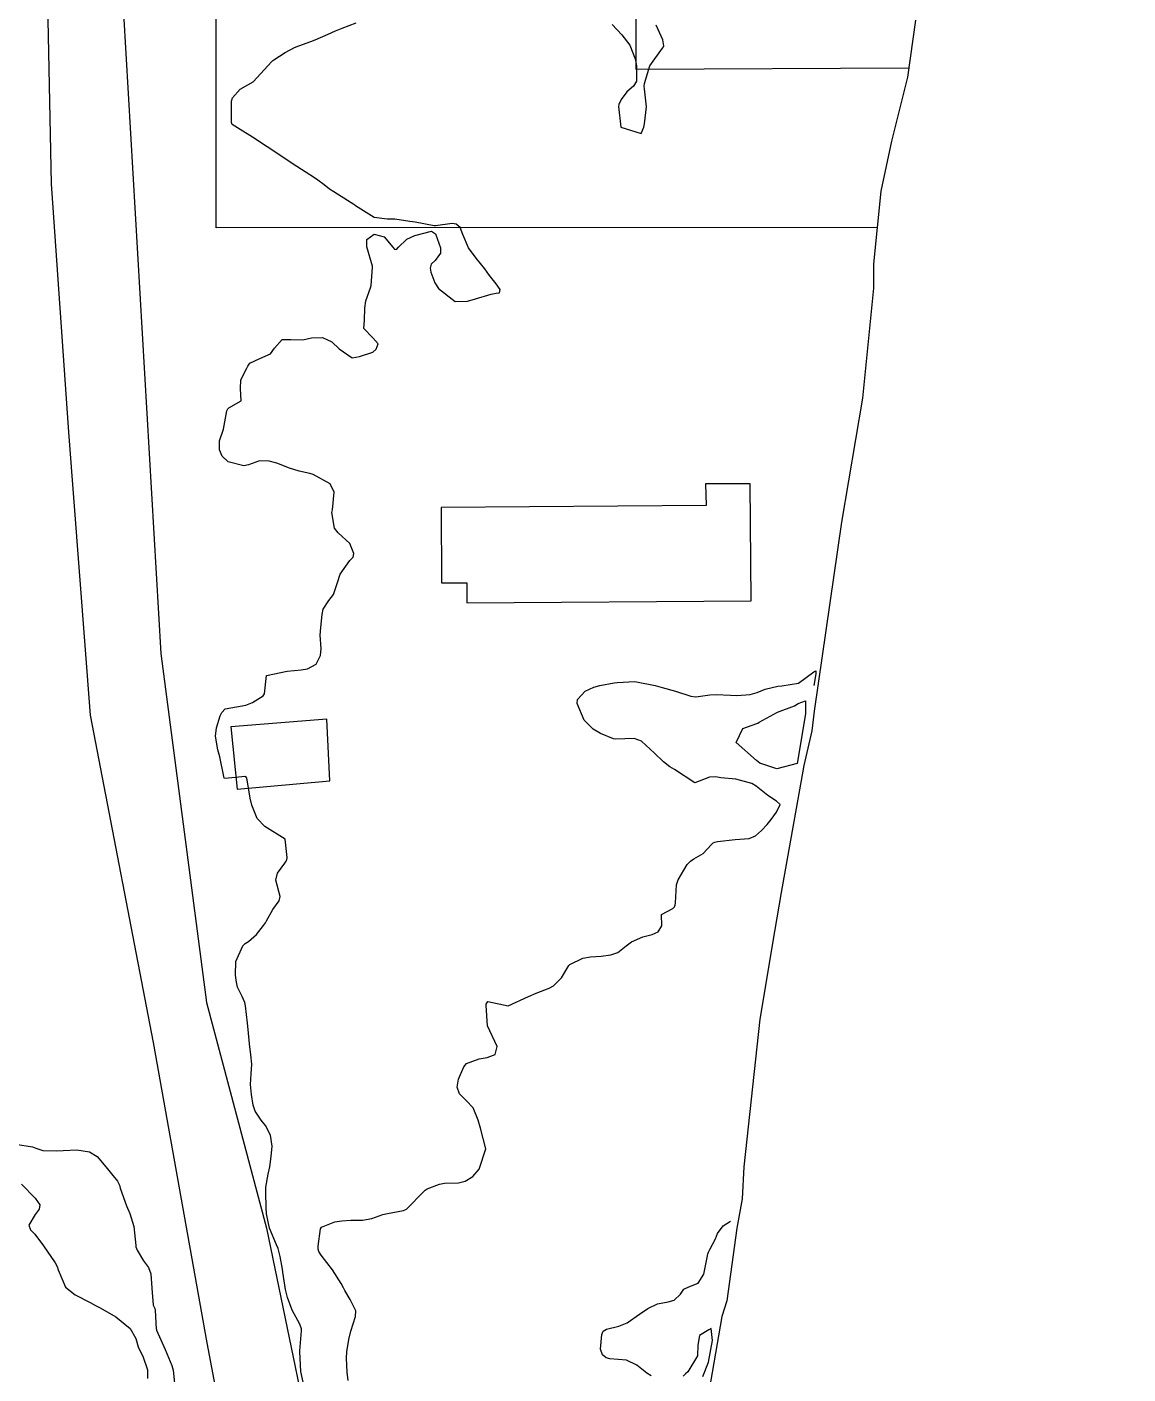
# Model space of a CAD drawing. Header units: metres. Extents: x 292545 to 299085, y 7450245 to 7463078.
# Drawn here: x 296315.2 to 296422.9, y 7457327.4 to 7457459 of the extents above; entities that cross this region are included whole.
import ezdxf

# ---------------------------------------------------------------- set-up
doc = ezdxf.new("R2010")
doc.units = ezdxf.units.M
for name, color, linetype in [('Area', 45, 'Continuous'), ('Curvas de Nivel 1m', 11, 'Continuous'), ('Edificações', 30, 'Continuous'), ('Vias Primárias', 230, 'Continuous')]:
    doc.layers.add(name, color=color, linetype=linetype)

msp = doc.modelspace()

# ---------------------------------------------------------------- linework, layer by layer
at = {"layer": 'Area'}
msp.add_polyline3d([(296402.11, 7457459.71, 667.44), (296401.34, 7457454.13, 676.14), (296399.77, 7457447.86, 677.77), (296398.71, 7457442.98, 676.85), (296398.02, 7457435.87, 667.67), (296398, 7457433.51, 667.55), (296396.92, 7457422.76, 668), (296394.88, 7457410.62, 667.67), (296392.22, 7457392.15, 668.99), (296391.98, 7457390.24, 669.32), (296391.19, 7457386.84, 669.63), (296388.98, 7457374.45, 669.56), (296388.34, 7457370.64, 668.56), (296386.91, 7457362.07, 668.86), (296385.32, 7457347.64, 668.84), (296385.16, 7457344.51, 668.95), (296384.63, 7457341.63, 668.93), (296383.68, 7457334.53, 669.01), (296383.17, 7457333.02, 670.06), (296381.79, 7457324.89, 669.22)], dxfattribs=at)
at = {"layer": 'Curvas de Nivel 1m', "flags": 128}
for points, elevation in [([(296342.35, 7457326.13), (296342.01, 7457327.62), (296341.93, 7457329.57), (296341.93, 7457329.62), (296341.93, 7457329.66), (296342.09, 7457331.62), (296342.08, 7457331.79), (296341.91, 7457332.25), (296341.16, 7457333.63), (296340.71, 7457334.87), (296340.51, 7457335.63), (296340.25, 7457337.35), (296340.22, 7457337.64), (296339.99, 7457338.86), (296339.8, 7457339.64), (296339.64, 7457340.01), (296338.96, 7457341.65), (296338.66, 7457343.03), (296338.63, 7457343.65), (296338.58, 7457345.14), (296338.6, 7457345.65), (296338.83, 7457346.91), (296338.98, 7457347.65), (296339.11, 7457348.64), (296339.2, 7457349.65), (296339.04, 7457350.74), (296338.55, 7457351.66), (296338.15, 7457352.19), (296337.55, 7457353.06), (296337.35, 7457353.67), (296337.19, 7457354.69), (296337.08, 7457355.68), (296337.15, 7457356.72), (296337.22, 7457357.67), (296337.14, 7457358.59), (296336.99, 7457359.67), (296336.86, 7457361.07), (296336.79, 7457361.67), (296336.59, 7457363.37), (296336.53, 7457363.68), (296336.29, 7457364.28), (296335.81, 7457365.2), (296335.71, 7457365.69), (296335.64, 7457366.36), (296335.67, 7457367.69), (296336.35, 7457369.23), (296336.57, 7457369.46), (296336.9, 7457369.67), (296337.67, 7457370.35), (296338.37, 7457371.22), (296338.56, 7457371.47), (296338.67, 7457371.66), (296339.26, 7457372.78), (296339.91, 7457373.64), (296339.99, 7457374.06), (296339.56, 7457375.65), (296339.74, 7457376.34), (296340.45, 7457377.31), (296340.59, 7457377.5), (296340.65, 7457377.64), (296340.67, 7457377.85), (296340.47, 7457379.64), (296338.49, 7457380.9), (296337.74, 7457381.67), (296337.22, 7457382.97), (296337.06, 7457383.67), (296336.78, 7457385.44), (296336.7, 7457385.68), (296336.54, 7457385.78), (296335.63, 7457385.69), (296334.54, 7457385.57), (296334.5, 7457385.71), (296334.49, 7457385.77), (296334.1, 7457387.71), (296333.91, 7457388.38), (296333.66, 7457389.72), (296333.77, 7457390.55), (296334.13, 7457391.71), (296334.28, 7457392.05), (296334.62, 7457392.39), (296335.72, 7457392.6), (296336.63, 7457392.74), (296337.3, 7457393), (296338.34, 7457393.66), (296338.46, 7457393.85), (296338.66, 7457395.66), (296340.67, 7457396.09), (296342.06, 7457396.22), (296342.67, 7457396.31), (296343.51, 7457396.77), (296343.95, 7457397.6), (296343.99, 7457398.3), (296343.92, 7457399.6), (296343.97, 7457400.35), (296344.1, 7457401.6), (296344.2, 7457402.13), (296344.75, 7457402.97), (296345.2, 7457403.58), (296345.6, 7457404.74), (296345.86, 7457405.57), (296346.8, 7457406.88), (296347.12, 7457407.23), (296347.18, 7457407.56), (296346.82, 7457408.54), (296345.66, 7457409.58), (296345.31, 7457410.05), (296345.05, 7457411.59), (296345.1, 7457411.83), (296345.28, 7457413.58), (296344.89, 7457414.39), (296343.21, 7457415.3), (296342.9, 7457415.39), (296341.84, 7457415.62), (296340.91, 7457415.91), (296339.67, 7457416.41), (296338.91, 7457416.61), (296337.96, 7457416.63), (296336.91, 7457416.25), (296336.45, 7457416.14), (296334.91, 7457416.52), (296334.31, 7457417.1), (296334.05, 7457417.71), (296334.05, 7457418.6), (296334.44, 7457419.71), (296334.78, 7457421.51), (296334.86, 7457421.7), (296334.97, 7457421.8), (296336.19, 7457422.48), (296336.1, 7457423.69), (296336.14, 7457424.55), (296336.72, 7457425.68), (296336.82, 7457425.88), (296337.03, 7457426.19), (296337.99, 7457426.62), (296339.04, 7457427.09), (296339.45, 7457427.65), (296340.2, 7457428.49), (296341.05, 7457428.48), (296342.22, 7457428.45), (296343.05, 7457428.65), (296344.13, 7457428.67), (296345.05, 7457428.25), (296345.77, 7457427.57), (296347.03, 7457426.7), (296347.76, 7457426.83), (296349.04, 7457427.26), (296349.38, 7457427.53), (296349.57, 7457428.05), (296349.05, 7457428.64), (296348.18, 7457429.55), (296348.23, 7457430.39), (296348.27, 7457431.55), (296348.36, 7457432.28), (296348.82, 7457433.54), (296348.88, 7457433.78), (296349.03, 7457435.54), (296349.01, 7457435.66), (296348.46, 7457437.55), (296348.46, 7457438.26), (296349.18, 7457438.78), (296350.16, 7457438.51), (296351, 7457437.51), (296351.16, 7457437.31), (296351.38, 7457437.29), (296351.55, 7457437.51), (296352.39, 7457438.28), (296353.17, 7457438.66), (296354.79, 7457439.07), (296355.18, 7457438.82), (296355.67, 7457437.45), (296355.68, 7457436.93), (296355.14, 7457436.22), (296354.75, 7457435.86), (296354.65, 7457435.47), (296354.73, 7457435.06), (296355.12, 7457434.02), (296355.47, 7457433.46), (296357.1, 7457432.2), (296358.3, 7457432.23), (296359.1, 7457432.45), (296360.63, 7457432.92), (296361.11, 7457433.01), (296361.44, 7457433.05), (296361.5, 7457433.39), (296361.12, 7457433.93), (296360.46, 7457434.73), (296360, 7457435.41), (296359.15, 7457436.43), (296358.41, 7457437.43), (296357.85, 7457438.76), (296357.58, 7457439.44), (296357.19, 7457439.76), (296356.82, 7457439.81), (296355.19, 7457439.6), (296355.04, 7457439.61), (296353.19, 7457439.94), (296352.67, 7457440.02), (296351.19, 7457440.24), (296350.46, 7457440.26), (296349.2, 7457440.42), (296347.36, 7457441.56), (296347.28, 7457441.62), (296347.21, 7457441.67), (296346.93, 7457441.85), (296345.23, 7457442.93), (296344.83, 7457443.19), (296344.29, 7457443.59), (296343.68, 7457444.05), (296343.24, 7457444.34), (296341.25, 7457445.63), (296339.27, 7457446.95), (296338.18, 7457447.67), (296337.64, 7457448.03), (296337.29, 7457448.26), (296335.82, 7457449.17), (296335.3, 7457449.5), (296335.23, 7457449.7), (296335.22, 7457449.79), (296335.24, 7457451.7), (296335.24, 7457451.79), (296335.34, 7457452.09), (296336.07, 7457452.96), (296337.35, 7457453.68), (296339.19, 7457455.65), (296339.28, 7457455.74), (296339.38, 7457455.81), (296340.48, 7457456.54), (296341.39, 7457457.01), (296341.83, 7457457.19), (296343, 7457457.61), (296343.4, 7457457.77), (296344.67, 7457458.32), (296345.41, 7457458.65), (296346.06, 7457458.93), (296347.42, 7457459.43)], 667), ([(296372.45, 7457459.26), (296373.41, 7457458.25), (296374.17, 7457457.24), (296374.69, 7457455.93), (296374.83, 7457455.24), (296374.85, 7457453.74), (296374.55, 7457453.24), (296373.89, 7457452.7), (296373.33, 7457451.95), (296373.1, 7457451.47), (296373.06, 7457451.25), (296373.3, 7457449.25), (296375.3, 7457448.63), (296375.56, 7457449.23), (296375.63, 7457449.55), (296375.8, 7457451.22), (296375.61, 7457452.97), (296375.59, 7457453.23), (296375.62, 7457453.49), (296376.13, 7457455.22), (296377.39, 7457456.97), (296377.49, 7457457.1), (296377.51, 7457457.2), (296377.4, 7457457.76), (296376.76, 7457459.21)], 667), ([(296346.65, 7457326.75), (296346.55, 7457327.56), (296346.49, 7457328.94), (296346.51, 7457329.56), (296346.7, 7457330.75), (296346.9, 7457331.56), (296347.37, 7457333), (296347.38, 7457333.55), (296346.83, 7457334.67), (296346.32, 7457335.56), (296346.19, 7457335.8), (296345.96, 7457336.23), (296345.1, 7457337.58), (296343.99, 7457338.99), (296343.76, 7457339.36), (296343.7, 7457339.59), (296343.71, 7457339.88), (296343.95, 7457341.59), (296344.02, 7457341.73), (296345.35, 7457342.25), (296346.03, 7457342.36), (296346.89, 7457342.41), (296348.03, 7457342.42), (296348.96, 7457342.6), (296350.04, 7457342.96), (296350.48, 7457343.07), (296352.04, 7457343.36), (296352.36, 7457343.5), (296354.06, 7457345.24), (296354.18, 7457345.35), (296354.37, 7457345.47), (296355.58, 7457345.95), (296356.07, 7457346.05), (296357.43, 7457346.08), (296358.07, 7457346.22), (296358.82, 7457346.68), (296359.46, 7457347.41), (296360.11, 7457349.4), (296359.57, 7457351.41), (296359.36, 7457352.2), (296358.87, 7457353.41), (296358.17, 7457354.12), (296357.52, 7457354.78), (296357.31, 7457355.43), (296357.44, 7457356.19), (296357.95, 7457357.42), (296358.22, 7457357.72), (296359.44, 7457358.19), (296360.22, 7457358.31), (296361, 7457358.61), (296361.22, 7457359.39), (296360.25, 7457361.4), (296360.14, 7457363.4), (296360.15, 7457363.53), (296360.29, 7457363.79), (296362.28, 7457363.38), (296364.29, 7457364.29), (296365.04, 7457364.6), (296366.3, 7457365.08), (296366.73, 7457365.32), (296367.51, 7457366.12), (296368.23, 7457367.3), (296368.33, 7457367.41), (296369.58, 7457368.04), (296370.34, 7457368.16), (296371.39, 7457368.22), (296372.34, 7457368.35), (296373.02, 7457368.58), (296373.84, 7457369.24), (296374.36, 7457369.63), (296375.47, 7457370.11), (296376.36, 7457370.34), (296376.96, 7457370.61), (296377.3, 7457371.2), (296377.28, 7457372.31), (296378.4, 7457372.88), (296378.55, 7457373.04), (296378.61, 7457373.19), (296378.65, 7457373.43), (296378.76, 7457375.18), (296378.92, 7457375.67), (296379.79, 7457377.17), (296380.11, 7457377.51), (296380.45, 7457377.72), (296381.36, 7457378.25), (296382.18, 7457379.14), (296382.32, 7457379.29), (296382.48, 7457379.36), (296382.76, 7457379.42), (296384.48, 7457379.62), (296385.86, 7457379.71), (296386.48, 7457379.97), (296387.06, 7457380.51), (296387.61, 7457381.08), (296388, 7457381.58), (296388.51, 7457382.29), (296388.89, 7457383.06), (296388.52, 7457383.37), (296387.67, 7457383.93), (296386.54, 7457384.85), (296386.12, 7457385.09), (296384.55, 7457385.51), (296383.08, 7457385.66), (296382.55, 7457385.76), (296381.98, 7457385.71), (296380.54, 7457385.16), (296378.56, 7457386.45), (296378.09, 7457386.72), (296377.47, 7457387.2), (296376.58, 7457388.07), (296375.34, 7457389.22), (296374.6, 7457389.49), (296372.77, 7457389.43), (296372.59, 7457389.45), (296371.3, 7457389.97), (296370.6, 7457390.4), (296369.73, 7457391.29), (296369.02, 7457392.9), (296369.06, 7457393.3), (296369.81, 7457394.13), (296370.65, 7457394.51), (296371.25, 7457394.67), (296372.66, 7457394.95), (296372.93, 7457394.97), (296374.66, 7457395.05), (296374.85, 7457395.04), (296376.65, 7457394.66), (296377.36, 7457394.49), (296378.65, 7457394.11), (296380.16, 7457393.64), (296380.64, 7457393.58), (296382.02, 7457393.77), (296382.64, 7457393.8), (296384.04, 7457393.72), (296384.64, 7457393.71), (296385.95, 7457393.79), (296386.65, 7457394), (296387.4, 7457394.33), (296388.66, 7457394.61), (296389.06, 7457394.65), (296390.66, 7457394.89), (296392.16, 7457396.01), (296392.36, 7457396.1), (296392.36, 7457395.8), (296392.18, 7457394.66)], 668), ([(296314.11, 7457349.85), (296315.76, 7457349.58), (296316.11, 7457349.46), (296316.79, 7457349.23), (296318.11, 7457349.19), (296318.76, 7457349.24), (296320.11, 7457349.3), (296321.35, 7457349.11), (296322.1, 7457348.63), (296322.77, 7457347.84), (296324.08, 7457346.22), (296324.22, 7457345.97), (296324.27, 7457345.83), (296324.36, 7457345.54), (296324.97, 7457343.82), (296325.3, 7457343.08), (296325.69, 7457341.81), (296325.88, 7457339.93), (296325.89, 7457339.81), (296326, 7457339.48), (296326.63, 7457338.45), (296327.12, 7457337.79), (296327.35, 7457337.17), (296327.44, 7457335.79), (296327.58, 7457334.13), (296327.74, 7457333.78), (296327.78, 7457333.64), (296327.88, 7457331.78), (296327.89, 7457331.76), (296327.9, 7457331.66), (296328.74, 7457329.77), (296329.41, 7457328.21), (296329.54, 7457327.76), (296329.74, 7457325.85)], 667), ([(296314.69, 7457345.94), (296316.05, 7457344.58), (296316.48, 7457343.92), (296316.44, 7457343.51), (296316.03, 7457342.99), (296315.43, 7457341.93), (296315.58, 7457341.49), (296316.01, 7457341.04), (296316.85, 7457339.91), (296317.98, 7457338.26), (296318.2, 7457337.9), (296318.28, 7457337.58), (296319, 7457335.89), (296319.94, 7457335.14), (296321.43, 7457334.36), (296321.93, 7457334.09), (296322.4, 7457333.85), (296323.91, 7457332.97), (296325.31, 7457331.82), (296325.89, 7457330.87), (296326.12, 7457330.04), (296326.21, 7457329.81), (296326.55, 7457329.13), (296327.03, 7457327.79), (296327.01, 7457326.96)], 668), ([(296376.26, 7457327.21), (296375.86, 7457327.48), (296374.88, 7457328.24), (296373.87, 7457328.73), (296372.24, 7457328.88), (296371.87, 7457328.96), (296371.51, 7457329.26), (296371.32, 7457329.83), (296371.45, 7457331.26), (296371.58, 7457331.59), (296371.91, 7457331.76), (296373.1, 7457332.06), (296373.91, 7457332.4), (296375.13, 7457333.22), (296375.93, 7457333.79), (296376.88, 7457334.26), (296377.94, 7457334.45), (296378.53, 7457334.59), (296379.15, 7457335.18), (296379.45, 7457335.68), (296379.95, 7457335.91), (296380.85, 7457336.27), (296381.42, 7457337.15), (296381.77, 7457338.92), (296381.82, 7457339.14), (296381.86, 7457339.28), (296382, 7457339.54), (296382.55, 7457340.6), (296382.76, 7457341.13), (296383.3, 7457341.86), (296384.03, 7457342.32)], 669), ([(296381.33, 7457327.15), (296381.87, 7457328.54), (296382.27, 7457330.65), (296382.14, 7457331.84), (296381.91, 7457331.72), (296381, 7457331.15), (296380.82, 7457330.22), (296380.81, 7457329.16), (296379.86, 7457327.6), (296379.62, 7457327.4), (296379.41, 7457327.17)], 669)]:
    msp.add_lwpolyline(points, dxfattribs=dict(at, elevation=elevation))
at = {"layer": 'Curvas de Nivel 1m', "elevation": 669, "flags": 128}
msp.add_lwpolyline([(296390.56, 7457387.04), (296388.56, 7457386.52), (296386.9, 7457387.09), (296386.57, 7457387.35), (296384.59, 7457389.11), (296385.23, 7457390.48), (296386.61, 7457390.97), (296386.7, 7457391), (296386.83, 7457391.09), (296388.62, 7457392.08), (296390.28, 7457392.7), (296390.63, 7457392.9), (296391.35, 7457393.16), (296391.35, 7457391.91)], close=True, dxfattribs=at)
at = {"layer": 'Edificações', "elevation": 672.26}
msp.add_lwpolyline([(296398.36, 7457439.42), (296333.72, 7457439.41), (296333.72, 7457467.28), (296374.78, 7457467.27), (296374.77, 7457454.91), (296401.47, 7457455.05), (296401.34, 7457454.13), (296400.56, 7457451), (296399.77, 7457447.86), (296399.24, 7457445.42), (296398.71, 7457442.98), (296398.36, 7457439.42)], close=True, dxfattribs=at)
at = {"layer": 'Edificações'}
for points in [[(296381.58, 7457414.37), (296381.64, 7457412.28), (296355.72, 7457412.08), (296355.78, 7457404.71), (296358.24, 7457404.72), (296358.26, 7457402.74), (296386.04, 7457402.96), (296385.95, 7457414.38)], [(296344.55, 7457391.38), (296335.16, 7457390.64), (296335.78, 7457384.53), (296344.85, 7457385.37)]]:
    msp.add_lwpolyline(points, close=True, dxfattribs=at)
at = {"layer": 'Vias Primárias', "elevation": 677.79}
msp.add_lwpolyline([(296422.9, 7457574.22), (296421.53, 7457593.99), (296417.25, 7457631.18), (296414.77, 7457647.79, 0.111509), (296408.52, 7457657.63, 0.375818), (296376.45, 7457656.36, 0.143379), (296370.42, 7457644.71), (296351.47, 7457597.64), (296340.69, 7457568.18), (296327.96, 7457535.29, 0.055904), (296323.55, 7457505.11, 0.028683), (296324.66, 7457460.35), (296328.34, 7457397.79), (296332.8, 7457363.7), (296338.67, 7457341.63), (296344.49, 7457313.43), (296351.24, 7457281.48), (296354.06, 7457266.96)], format="xyb", dxfattribs=at)
at = {"layer": 'Vias Primárias'}
msp.add_lwpolyline([(296316.92, 7457477.42), (296317.61, 7457443.7), (296319.29, 7457419.44), (296321.43, 7457391.78), (296327.57, 7457359.79), (296332.83, 7457330.45), (296338.35, 7457301.19)], dxfattribs=at)

doc.saveas('drawing.dxf')
